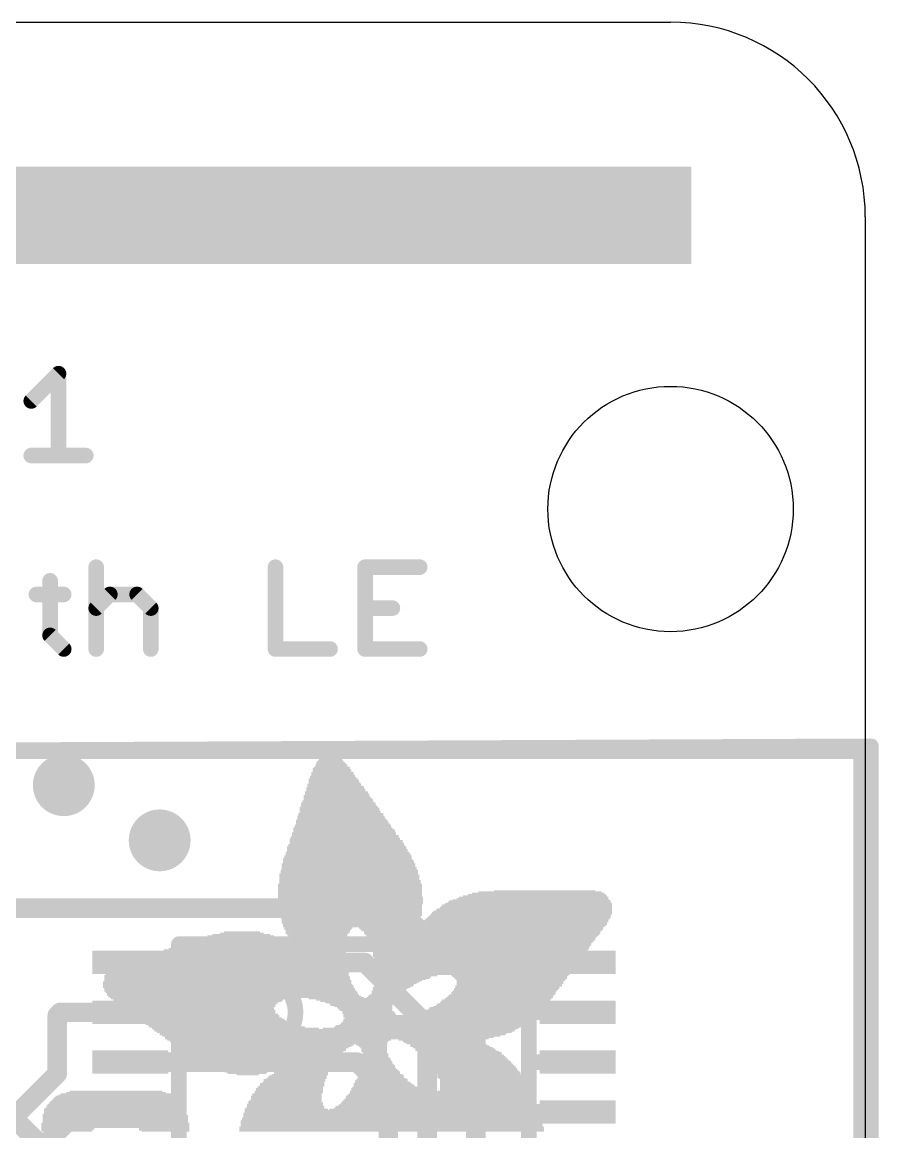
# Model space of a CAD drawing. Extents: x -0.1 to 28.1, y -0.3 to 29.2.
# Drawn here: x 16.94 to 28.12, y 14.74 to 29.21 of the extents above; entities that cross this region are included whole.
import ezdxf

# ---------------------------------------------------------------- set-up
doc = ezdxf.new("R2010")
doc.units = 0
for name, color, linetype in [('1', 12, 'CONTINUOUS'), ('16', 132, 'CONTINUOUS'), ('18', 110, 'CONTINUOUS'), ('20', 53, 'CONTINUOUS'), ('21', 40, 'CONTINUOUS'), ('22', 6, 'CONTINUOUS'), ('51', 253, 'CONTINUOUS')]:
    doc.layers.add(name, color=color, linetype=linetype)

# ---------------------------------------------------------------- blocks, each defined once
blk = doc.blocks.new('RECT')
blk.add_solid([(-0.5, -0.5), (0.5, -0.5), (-0.5, 0.5), (0.5, 0.5)])
blk = doc.blocks.new('ROUNDV')
at = {"const_width": 0.5}
blk.add_lwpolyline([(0, -0.25, 1), (0, 0.25, 1), (0, -0.25)], format="xyb", dxfattribs=at)

msp = doc.modelspace()

# ---------------------------------------------------------------- linework, layer by layer
at = {"layer": '1'}
for points, const_width in [([(24.4553, 26.691), (9.0096, 26.691)], 1.27), ([(15.753, 19.702), (27.888, 19.702)], 0.2032), ([(27.888, 19.702), (27.888, -0.028)], 0.2032), ([(14.097, 17.653), (21.844, 17.653)], 0.254), ([(21.844, 17.653), (22.86, 16.637)], 0.254), ([(18.3516, 16.9452), (21.4088, 16.9452)], 0.254), ([(21.4088, 16.9452), (22.225, 16.129)], 0.254), ([(22.86, 16.637), (22.86, 13.335)], 0.254), ([(17.399, 16.256), (17.4382, 16.2952)], 0.254), ([(17.399, 15.494), (17.399, 16.256)], 0.254), ([(17.4382, 16.2952), (18.3516, 16.2952)], 0.254), ([(22.225, 16.129), (22.225, 13.208)], 0.254), ([(18.3516, 15.6452), (21.3118, 15.6452)], 0.254), ([(21.3118, 15.6452), (21.717, 15.24)], 0.254), ([(16.3828, 14.4778), (17.399, 15.494)], 0.254), ([(21.717, 15.24), (21.717, 12.7)], 0.254), ([(16.6448, 13.9778), (17.653, 14.986)], 0.254), ([(17.653, 14.986), (18.3424, 14.986)], 0.254), ([(18.3424, 14.986), (18.3516, 14.9952)], 0.254)]:
    msp.add_lwpolyline(points, dxfattribs=dict(at, const_width=const_width))
for points, const_width in [([(24.4553, 26.3735, 1), (24.4553, 27.0085)], 0.635), ([(27.9388, 19.702, 1), (27.8372, 19.702)], 0.1016), ([(27.888, 19.6512, 1), (27.888, 19.7528)], 0.1016), ([(21.8889, 17.6979, 1), (21.7991, 17.6081)], 0.127), ([(21.844, 17.5895, 1), (21.844, 17.7165)], 0.127), ([(18.3516, 17.0087, 1), (18.3516, 16.8817)], 0.127), ([(21.4537, 16.9901, 1), (21.3639, 16.9003)], 0.127), ([(21.4088, 16.8817, 1), (21.4088, 17.0087)], 0.127), ([(22.9235, 16.637, 1), (22.7965, 16.637)], 0.127), ([(22.8151, 16.5921, 1), (22.9049, 16.6819)], 0.127), ([(17.4625, 16.256, 1), (17.3355, 16.256)], 0.127), ([(17.3541, 16.3009, 1), (17.4439, 16.2111)], 0.127), ([(17.4382, 16.3587, 1), (17.4382, 16.2317)], 0.127), ([(17.4831, 16.2503, 1), (17.3933, 16.3401)], 0.127), ([(18.3516, 16.2317, 1), (18.3516, 16.3587)], 0.127), ([(22.2885, 16.129, 1), (22.1615, 16.129)], 0.127), ([(22.1801, 16.0841, 1), (22.2699, 16.1739)], 0.127), ([(18.3516, 15.7087, 1), (18.3516, 15.5817)], 0.127), ([(21.3567, 15.6901, 1), (21.2669, 15.6003)], 0.127), ([(21.3118, 15.5817, 1), (21.3118, 15.7087)], 0.127), ([(17.3355, 15.494, 1), (17.4625, 15.494)], 0.127), ([(17.4439, 15.4491, 1), (17.3541, 15.5389)], 0.127), ([(21.7805, 15.24, 1), (21.6535, 15.24)], 0.127), ([(21.6721, 15.1951, 1), (21.7619, 15.2849)], 0.127), ([(17.653, 15.0495, 1), (17.653, 14.9225)], 0.127), ([(17.6979, 14.9411, 1), (17.6081, 15.0309)], 0.127), ([(18.2975, 15.0309, 1), (18.3873, 14.9411)], 0.127), ([(18.3965, 14.9503, 1), (18.3067, 15.0401)], 0.127), ([(18.3424, 14.9225, 1), (18.3424, 15.0495)], 0.127)]:
    msp.add_lwpolyline(points, format="xyb", dxfattribs=dict(at, const_width=const_width))
at = {"layer": '16'}
for points, const_width in [([(0, 19.638), (28.015, 19.765)], 0.2032), ([(28.015, 19.765), (28.015, -0.028)], 0.2032), ([(16.51, 15.24), (20.701, 11.049)], 0.254)]:
    msp.add_lwpolyline(points, dxfattribs=dict(at, const_width=const_width))
at = {"layer": '16', "const_width": 0.1016}
for points in [[(28.0658, 19.765, 1), (27.9642, 19.765)], [(28.0152, 19.7142, 1), (28.0148, 19.8158)]]:
    msp.add_lwpolyline(points, format="xyb", dxfattribs=at)
at = {"layer": '20'}
for p, q in [((2.54, 29.21), (25.4, 29.21)), ((27.94, 26.67), (27.94, 2.54))]:
    msp.add_line(p, q, dxfattribs=at)
msp.add_circle((25.4, 22.86), 1.6, dxfattribs=at)
msp.add_arc((25.4, 26.67), 2.54, 0, 90, dxfattribs=at)
at = {"layer": '21', "const_width": 0.2032}
for points in [[(17.06, 24.2694), (17.4159, 24.6253)], [(17.4159, 24.6253), (17.4159, 23.5576)], [(17.06, 23.5576), (17.7718, 23.5576)], [(17.9074, 22.1013), (17.9074, 21.0336)], [(20.2462, 22.1013), (20.2462, 21.0336)], [(22.1274, 22.1013), (21.4156, 22.1013)], [(21.4156, 22.1013), (21.4156, 21.0336)], [(17.3057, 21.9234), (17.3057, 21.2116)], [(17.1278, 21.7454), (17.4837, 21.7454)], [(17.9074, 21.5675), (18.0853, 21.7454)], [(18.0853, 21.7454), (18.4412, 21.7454)], [(18.4412, 21.7454), (18.6192, 21.5675)], [(18.6192, 21.5675), (18.6192, 21.0336)], [(21.4156, 21.5675), (21.7715, 21.5675)], [(17.3057, 21.2116), (17.4837, 21.0336)], [(20.2462, 21.0336), (20.958, 21.0336)], [(21.4156, 21.0336), (22.1274, 21.0336)], [(18.9866, 17.1848), (23.5522, 17.1848)]]:
    msp.add_lwpolyline(points, dxfattribs=at)
at = {"layer": '21'}
for points, const_width in [([(17.4667, 24.6253, 1), (17.3651, 24.6253)], 0.1016), ([(17.4518, 24.5894, 1), (17.38, 24.6612)], 0.1016), ([(17.0241, 24.3053, 1), (17.0959, 24.2335)], 0.1016), ([(17.06, 23.6084, 1), (17.06, 23.5068)], 0.1016), ([(17.3651, 23.5576, 1), (17.4667, 23.5576)], 0.1016), ([(17.7718, 23.5068, 1), (17.7718, 23.6084)], 0.1016), ([(17.9582, 22.1013, 1), (17.8566, 22.1013)], 0.1016), ([(20.297, 22.1013, 1), (20.1954, 22.1013)], 0.1016), ([(21.4156, 22.1521, 1), (21.4156, 22.0505)], 0.1016), ([(21.4664, 22.1013, 1), (21.3648, 22.1013)], 0.1016), ([(22.1274, 22.0505, 1), (22.1274, 22.1521)], 0.1016), ([(17.3565, 21.9234, 1), (17.2549, 21.9234)], 0.1016), ([(17.1278, 21.7962, 1), (17.1278, 21.6946)], 0.1016), ([(17.4837, 21.6946, 1), (17.4837, 21.7962)], 0.1016), ([(18.0853, 21.7962, 1), (18.0853, 21.6946)], 0.1016), ([(18.1212, 21.7095, 1), (18.0494, 21.7813)], 0.1016), ([(18.4772, 21.7813, 1), (18.4053, 21.7095)], 0.1016), ([(18.4412, 21.6946, 1), (18.4412, 21.7962)], 0.1016), ([(17.8715, 21.6034, 1), (17.9433, 21.5315)], 0.1016), ([(18.67, 21.5675, 1), (18.5684, 21.5675)], 0.1016), ([(18.5833, 21.5315, 1), (18.6551, 21.6034)], 0.1016), ([(21.4156, 21.6183, 1), (21.4156, 21.5167)], 0.1016), ([(21.7715, 21.5167, 1), (21.7715, 21.6183)], 0.1016), ([(17.3416, 21.2475, 1), (17.2698, 21.1756)], 0.1016), ([(17.2549, 21.2116, 1), (17.3565, 21.2116)], 0.1016), ([(20.2462, 21.0844, 1), (20.2462, 20.9828)], 0.1016), ([(20.958, 20.9828, 1), (20.958, 21.0844)], 0.1016), ([(21.4156, 21.0844, 1), (21.4156, 20.9828)], 0.1016), ([(22.1274, 20.9828, 1), (22.1274, 21.0844)], 0.1016), ([(17.4478, 20.9977, 1), (17.5196, 21.0695)], 0.1016), ([(17.8566, 21.0336, 1), (17.9582, 21.0336)], 0.1016), ([(18.5684, 21.0336, 1), (18.67, 21.0336)], 0.1016), ([(20.1954, 21.0336, 1), (20.297, 21.0336)], 0.1016), ([(21.3648, 21.0336, 1), (21.4664, 21.0336)], 0.1016), ([(18.9866, 17.2356, 1), (18.9866, 17.134)], 0.1016), ([(23.5522, 17.134, 1), (23.5522, 17.2356)], 0.1016), ([(20.0502, 15.8386, 1), (20.0502, 16.753, 1), (20.0502, 15.8386)], 0.2032)]:
    msp.add_lwpolyline(points, format="xyb", dxfattribs=dict(at, const_width=const_width))
at = {"layer": '51', "const_width": 0.2032}
for points in [[(18.9866, 17.1848), (18.9866, 12.1556)], [(23.5522, 12.1556), (23.5522, 17.1848)]]:
    msp.add_lwpolyline(points, dxfattribs=at)
at = {"layer": '51', "const_width": 0.1016}
for points in [[(19.0374, 17.1848, 1), (18.9358, 17.1848)], [(23.603, 17.1848, 1), (23.5014, 17.1848)]]:
    msp.add_lwpolyline(points, format="xyb", dxfattribs=at)

# ---------------------------------------------------------------- block references
at = {"layer": '1', "rotation": 270}
for p, xscale, yscale in [((25.0344, 26.691), 1.27, 1.27), ((18.3516, 16.9452), 0.3048, 0.9906), ((24.1872, 16.9452), 0.3048, 0.9906), ((18.3516, 16.2952), 0.3048, 0.9906), ((24.1872, 16.2952), 0.3048, 0.9906), ((18.3516, 15.6452), 0.3048, 0.9906), ((24.1872, 15.6452), 0.3048, 0.9906), ((18.3516, 14.9952), 0.3048, 0.9906), ((24.1872, 14.9952), 0.3048, 0.9906)]:
    msp.add_blockref('RECT', p, dxfattribs=dict(at, xscale=xscale, yscale=yscale))
at = {"layer": '18', "xscale": 0.8064, "yscale": 0.8064}
for p in [(17.4844, 19.257), (17.4844, 19.257), (18.7352, 18.538), (18.7352, 18.538)]:
    msp.add_blockref('ROUNDV', p, dxfattribs=at)
at = {"layer": '22', "rotation": 180}
for p, xscale, yscale in [((20.9654, 19.5558), 0.3688, 0.0168), ((20.9738, 19.539), 0.3856, 0.0167), ((20.9655, 19.5725), 0.3353, 0.0167), ((20.9654, 19.5893), 0.3018, 0.0168), ((20.9738, 19.6061), 0.218, 0.0168), ((20.9738, 19.6228), 0.1844, 0.0167), ((20.9906, 19.4217), 0.5532, 0.0168), ((20.9906, 19.4049), 0.5532, 0.0168), ((20.999, 19.3881), 0.5699, 0.0167), ((20.9738, 19.472), 0.4862, 0.0168), ((20.9822, 19.4552), 0.5029, 0.0168), ((20.9822, 19.4384), 0.5029, 0.0167), ((20.9822, 19.4887), 0.4694, 0.0167), ((20.9739, 19.5223), 0.4191, 0.0168), ((20.9739, 19.5055), 0.4191, 0.0168), ((21.0158, 19.2708), 0.7041, 0.0168), ((21.0158, 19.254), 0.7041, 0.0167), ((21.0073, 19.3211), 0.6538, 0.0168), ((21.0073, 19.3043), 0.6538, 0.0167), ((21.0157, 19.2876), 0.6706, 0.0168), ((20.999, 19.3379), 0.6371, 0.0168), ((20.9906, 19.3714), 0.5867, 0.0168), ((20.999, 19.3546), 0.6035, 0.0167), ((21.0409, 19.1199), 0.8549, 0.0167), ((21.0493, 19.1032), 0.8717, 0.0168), ((21.0492, 19.1367), 0.8382, 0.0168), ((21.0409, 19.1702), 0.8215, 0.0168), ((21.0409, 19.1534), 0.8215, 0.0167), ((21.0241, 19.2205), 0.7544, 0.0168), ((21.0325, 19.2037), 0.7712, 0.0167), ((21.0325, 19.187), 0.7712, 0.0168), ((21.0325, 19.2373), 0.7376, 0.0168), ((21.0744, 18.969), 1.0226, 0.0167), ((21.0828, 18.9523), 1.0394, 0.0168), ((21.0744, 18.9858), 0.989, 0.0168), ((21.0661, 19.0193), 0.9723, 0.0167), ((21.0661, 19.0026), 0.9723, 0.0168), ((21.0576, 19.0529), 0.922, 0.0168), ((21.066, 19.0361), 0.9388, 0.0168), ((21.066, 19.0696), 0.9052, 0.0167), ((21.0577, 19.0864), 0.8885, 0.0168), ((21.0996, 18.8517), 1.1399, 0.0168), ((21.0996, 18.8349), 1.1399, 0.0167), ((21.108, 18.8182), 1.1567, 0.0168), ((21.0995, 18.8852), 1.1064, 0.0167), ((21.0995, 18.8685), 1.1064, 0.0168), ((21.0828, 18.9355), 1.0394, 0.0167), ((21.0912, 18.9188), 1.0561, 0.0168), ((21.0912, 18.902), 1.0561, 0.0168), ((21.1247, 18.7009), 1.2908, 0.0167), ((21.1331, 18.6841), 1.3076, 0.0168), ((21.1415, 18.6673), 1.3243, 0.0168), ((21.1247, 18.7343), 1.2573, 0.0167), ((21.1247, 18.7176), 1.2573, 0.0168), ((21.1079, 18.8014), 1.1902, 0.0168), ((21.1163, 18.7846), 1.207, 0.0167), ((21.1163, 18.7679), 1.207, 0.0168), ((21.1247, 18.7511), 1.2238, 0.0168), ((21.1666, 18.5332), 1.4752, 0.0168), ((21.1499, 18.55), 1.4417, 0.0167), ((21.1498, 18.5835), 1.4082, 0.0168), ((21.1582, 18.5667), 1.425, 0.0168), ((21.1582, 18.6003), 1.3914, 0.0167), ((21.1415, 18.6338), 1.3579, 0.0168), ((21.1415, 18.617), 1.3579, 0.0168), ((21.1415, 18.6506), 1.3243, 0.0167), ((21.1834, 18.3823), 1.6093, 0.0168), ((21.175, 18.4494), 1.5591, 0.0168), ((21.175, 18.4326), 1.5591, 0.0168), ((21.1834, 18.4159), 1.5759, 0.0167), ((21.1834, 18.3991), 1.5759, 0.0168), ((21.1666, 18.4829), 1.5088, 0.0168), ((21.175, 18.4662), 1.5255, 0.0167), ((21.1666, 18.5165), 1.4752, 0.0167), ((21.175, 18.4997), 1.492, 0.0168), ((21.2001, 18.2315), 1.7434, 0.0167), ((21.1834, 18.2985), 1.6764, 0.0168), ((21.1918, 18.2818), 1.6931, 0.0167), ((21.2002, 18.265), 1.7099, 0.0168), ((21.2002, 18.2482), 1.7099, 0.0168), ((21.1918, 18.332), 1.6597, 0.0168), ((21.1918, 18.3153), 1.6597, 0.0167), ((21.1918, 18.3656), 1.6261, 0.0167), ((21.1918, 18.3488), 1.6261, 0.0168), ((21.2002, 18.0974), 1.8105, 0.0167), ((21.2085, 18.1476), 1.7938, 0.0168), ((21.2085, 18.1309), 1.7938, 0.0167), ((21.2085, 18.1141), 1.7938, 0.0168), ((21.2001, 18.2147), 1.7434, 0.0168), ((21.2001, 18.1979), 1.7434, 0.0168), ((21.2085, 18.1812), 1.7602, 0.0167), ((21.2085, 18.1644), 1.7602, 0.0168), ((21.2169, 17.9632), 1.8776, 0.0168), ((21.2169, 17.9465), 1.8776, 0.0167), ((21.2085, 18.0806), 1.8272, 0.0168), ((21.2085, 18.0638), 1.8272, 0.0168), ((21.2085, 18.0471), 1.8272, 0.0167), ((21.2085, 18.0303), 1.8272, 0.0168), ((21.2169, 18.0135), 1.844, 0.0168), ((21.2169, 17.9968), 1.844, 0.0167), ((21.2169, 17.98), 1.844, 0.0168), ((21.2169, 17.9297), 1.8776, 0.0168), ((21.2169, 17.9129), 1.8776, 0.0168), ((21.2169, 17.8962), 1.8776, 0.0167), ((21.2169, 17.8794), 1.8776, 0.0168), ((21.2169, 17.8627), 1.8776, 0.0167), ((21.2169, 17.8459), 1.8776, 0.0168), ((21.2169, 17.8291), 1.8776, 0.0168), ((21.2169, 17.8124), 1.8776, 0.0167), ((21.2253, 17.7956), 1.8943, 0.0168), ((23.6141, 17.7956), 1.9446, 0.0168), ((23.6309, 17.8124), 1.8776, 0.0167), ((23.6561, 17.8291), 1.7937, 0.0168), ((23.6729, 17.8459), 1.7267, 0.0168), ((23.698, 17.8627), 1.6093, 0.0167), ((23.7567, 17.8794), 1.3243, 0.0168), ((21.2169, 17.695), 1.8776, 0.0168), ((21.2169, 17.6783), 1.8776, 0.0167), ((21.2253, 17.7788), 1.8943, 0.0168), ((21.2253, 17.7621), 1.8943, 0.0167), ((21.2253, 17.7453), 1.8943, 0.0168), ((21.2253, 17.7285), 1.8943, 0.0168), ((21.2253, 17.7118), 1.8943, 0.0167), ((21.2253, 17.6615), 1.8608, 0.0168), ((23.5136, 17.6615), 2.2463, 0.0168), ((23.5219, 17.6783), 2.2296, 0.0167), ((23.5303, 17.695), 2.2128, 0.0168), ((23.5471, 17.7118), 2.1793, 0.0167), ((23.5555, 17.7285), 2.1291, 0.0168), ((23.5639, 17.7453), 2.1123, 0.0168), ((23.5806, 17.7621), 2.0452, 0.0167), ((23.5974, 17.7788), 1.9781, 0.0168), ((21.2253, 17.6447), 1.8608, 0.0168), ((21.2253, 17.628), 1.8608, 0.0167), ((21.2253, 17.6112), 1.8608, 0.0168), ((21.2253, 17.5944), 1.8608, 0.0168), ((21.2253, 17.5777), 1.8608, 0.0167), ((21.2253, 17.5609), 1.8608, 0.0168), ((21.2253, 17.5441), 1.8273, 0.0168), ((21.2253, 17.5274), 1.8273, 0.0167), ((21.2337, 17.5106), 1.8105, 0.0168), ((23.4046, 17.5106), 2.3972, 0.0168), ((23.4214, 17.5274), 2.3973, 0.0167), ((23.4298, 17.5441), 2.3805, 0.0168), ((23.4382, 17.5609), 2.3637, 0.0168), ((23.4549, 17.5777), 2.3637, 0.0167), ((23.4633, 17.5944), 2.3469, 0.0168), ((23.4716, 17.6112), 2.3302, 0.0168), ((23.4884, 17.628), 2.2966, 0.0167), ((23.4968, 17.6447), 2.2799, 0.0168), ((21.2253, 17.4938), 1.7937, 0.0168), ((21.2253, 17.4771), 1.7937, 0.0167), ((21.2253, 17.4603), 1.7937, 0.0168), ((21.2253, 17.4436), 1.7602, 0.0167), ((21.2253, 17.4268), 1.7602, 0.0168), ((21.2253, 17.41), 1.7602, 0.0168), ((20.8062, 17.3933), 0.8885, 0.0167), ((20.7978, 17.3765), 0.8717, 0.0168), ((21.7198, 17.3933), 0.7712, 0.0167), ((21.7198, 17.3765), 0.7376, 0.0168), ((23.3124, 17.3765), 2.414, 0.0168), ((23.3208, 17.3933), 2.3973, 0.0167), ((23.3292, 17.41), 2.4141, 0.0168), ((23.3627, 17.4436), 2.414, 0.0167), ((23.3543, 17.4268), 2.3972, 0.0168), ((23.3711, 17.4603), 2.3973, 0.0168), ((23.3878, 17.4938), 2.3972, 0.0168), ((23.3878, 17.4771), 2.3972, 0.0167), ((19.7501, 17.2256), 1.1903, 0.0168), ((19.7584, 17.2424), 1.14, 0.0168), ((19.7752, 17.2592), 1.0394, 0.0167), ((19.7836, 17.2759), 0.922, 0.0168), ((19.7919, 17.2927), 0.8717, 0.0167), ((19.8003, 17.3094), 0.7544, 0.0168), ((19.8087, 17.3262), 0.57, 0.0168), ((19.8087, 17.343), 0.4694, 0.0167), ((20.7978, 17.3597), 0.8382, 0.0168), ((20.7978, 17.343), 0.8382, 0.0167), ((20.7894, 17.3262), 0.8214, 0.0168), ((20.7894, 17.3094), 0.788, 0.0168), ((20.7978, 17.2927), 0.7712, 0.0167), ((20.7978, 17.2759), 0.7712, 0.0168), ((20.8062, 17.2592), 0.7544, 0.0167), ((20.8062, 17.2424), 0.7209, 0.0168), ((20.8062, 17.2256), 0.7209, 0.0168), ((21.7282, 17.3597), 0.7208, 0.0168), ((22.9436, 17.3262), 3.0846, 0.0168), ((21.7366, 17.343), 0.6705, 0.0167), ((22.9436, 17.3094), 3.051, 0.0168), ((22.9352, 17.2759), 3.0008, 0.0168), ((22.9436, 17.2927), 3.0175, 0.0167), ((22.9352, 17.2592), 2.9672, 0.0167), ((22.9352, 17.2424), 2.9672, 0.0168), ((22.9352, 17.2256), 2.9337, 0.0168), ((23.2873, 17.343), 2.3973, 0.0167), ((23.304, 17.3597), 2.3972, 0.0168), ((19.9261, 17.0747), 2.4811, 0.0168), ((19.6327, 17.0915), 1.8273, 0.0168), ((19.9764, 17.1083), 2.3805, 0.0167), ((19.6746, 17.125), 1.6428, 0.0168), ((19.683, 17.1418), 1.5926, 0.0168), ((19.6998, 17.1586), 1.5255, 0.0167), ((19.7165, 17.1753), 1.425, 0.0168), ((19.7249, 17.1921), 1.3746, 0.0168), ((19.7416, 17.2089), 1.2741, 0.0167), ((20.8146, 17.2089), 0.7041, 0.0167), ((20.823, 17.1921), 0.6873, 0.0168), ((20.823, 17.1753), 0.6873, 0.0168), ((20.8313, 17.1586), 0.6706, 0.0167), ((20.8397, 17.1418), 0.6538, 0.0168), ((20.8481, 17.125), 0.637, 0.0168), ((20.8649, 17.0915), 0.6035, 0.0168), ((22.9268, 17.2089), 2.917, 0.0167), ((22.9268, 17.1921), 2.8834, 0.0168), ((22.9268, 17.1753), 2.8834, 0.0168), ((22.9184, 17.1418), 2.8331, 0.0168), ((22.9184, 17.125), 2.8331, 0.0168), ((22.9269, 17.1586), 2.8499, 0.0167), ((22.9101, 17.1083), 2.8163, 0.0167), ((22.9101, 17.0915), 2.7829, 0.0168), ((22.9017, 17.0747), 2.7661, 0.0168), ((19.7165, 16.9406), 2.9002, 0.0168), ((19.7416, 16.9574), 2.8499, 0.0168), ((19.7668, 16.9742), 2.7996, 0.0167), ((19.8004, 16.9909), 2.7325, 0.0168), ((19.8171, 17.0077), 2.699, 0.0168), ((19.8506, 17.0245), 2.632, 0.0167), ((19.8842, 17.0412), 2.5649, 0.0168), ((19.9009, 17.058), 2.5314, 0.0167), ((22.9017, 17.058), 2.7661, 0.0167), ((22.8933, 17.0412), 2.7493, 0.0168), ((22.8933, 17.0245), 2.7493, 0.0167), ((22.8681, 16.9574), 2.6655, 0.0168), ((22.8849, 17.0077), 2.699, 0.0168), ((22.8849, 16.9909), 2.699, 0.0168), ((22.8765, 16.9742), 2.6822, 0.0167), ((22.8766, 16.9406), 2.6487, 0.0168), ((19.6159, 16.7898), 3.1684, 0.0167), ((19.616, 16.8233), 3.1349, 0.0168), ((19.6243, 16.8065), 3.1516, 0.0168), ((19.6243, 16.8401), 3.1181, 0.0167), ((19.6327, 16.8568), 3.1014, 0.0168), ((19.6495, 16.8736), 3.0679, 0.0167), ((19.6663, 16.8903), 3.0343, 0.0168), ((19.6662, 16.9071), 3.0008, 0.0168), ((19.6913, 16.9239), 2.9505, 0.0167), ((22.8681, 16.9239), 2.6319, 0.0167), ((22.8346, 16.8401), 2.5649, 0.0167), ((22.8178, 16.8065), 2.5313, 0.0168), ((22.8178, 16.7898), 2.5313, 0.0167), ((22.8514, 16.8903), 2.5984, 0.0168), ((22.8514, 16.8736), 2.5984, 0.0167), ((22.843, 16.8568), 2.5816, 0.0168), ((22.8598, 16.9071), 2.6151, 0.0168), ((22.8263, 16.8233), 2.5481, 0.0168), ((19.6159, 16.6892), 3.2354, 0.0167), ((19.6159, 16.6724), 3.2354, 0.0168), ((19.6243, 16.6556), 3.2522, 0.0168), ((19.6327, 16.6389), 3.269, 0.0167), ((19.6075, 16.773), 3.1851, 0.0168), ((19.616, 16.7562), 3.2019, 0.0168), ((19.616, 16.7395), 3.2019, 0.0167), ((19.616, 16.7227), 3.2019, 0.0168), ((19.6243, 16.7059), 3.2186, 0.0168), ((21.812, 16.6724), 0.5532, 0.0168), ((21.7952, 16.6556), 0.5197, 0.0168), ((21.7869, 16.6389), 0.5029, 0.0167), ((21.9545, 16.773), 0.8046, 0.0168), ((21.9126, 16.7562), 0.7208, 0.0168), ((21.8791, 16.7227), 0.6538, 0.0168), ((21.9043, 16.7395), 0.7041, 0.0167), ((21.854, 16.7059), 0.6035, 0.0168), ((21.8372, 16.6892), 0.5699, 0.0167), ((23.304, 16.773), 1.5256, 0.0168), ((23.3208, 16.7562), 1.4585, 0.0168), ((23.3208, 16.7395), 1.4585, 0.0167), ((23.2872, 16.6389), 1.3914, 0.0167), ((23.3208, 16.7227), 1.4249, 0.0168), ((23.3124, 16.7059), 1.4082, 0.0168), ((23.304, 16.6892), 1.3914, 0.0167), ((23.304, 16.6724), 1.3914, 0.0168), ((23.2956, 16.6556), 1.3746, 0.0168), ((19.6327, 16.6221), 3.269, 0.0168), ((19.6495, 16.6054), 3.2689, 0.0167), ((19.6495, 16.5886), 3.2689, 0.0168), ((19.6578, 16.5718), 3.2857, 0.0168), ((19.6746, 16.5551), 3.2858, 0.0167), ((19.6913, 16.5215), 3.2857, 0.0168), ((19.683, 16.5383), 3.269, 0.0168), ((19.7166, 16.5048), 3.3025, 0.0167), ((21.6528, 16.5048), 0.4023, 0.0167), ((21.6695, 16.5215), 0.4024, 0.0168), ((21.7115, 16.5718), 0.4191, 0.0168), ((21.7031, 16.5551), 0.4023, 0.0167), ((21.7031, 16.5383), 0.4023, 0.0168), ((21.7617, 16.6221), 0.4862, 0.0168), ((21.7449, 16.6054), 0.4527, 0.0167), ((21.7366, 16.5886), 0.4359, 0.0168), ((23.1783, 16.5048), 1.3747, 0.0167), ((23.1951, 16.5215), 1.3747, 0.0168), ((23.2202, 16.5551), 1.3579, 0.0167), ((23.2202, 16.5383), 1.3579, 0.0168), ((23.237, 16.5718), 1.3579, 0.0168), ((23.2621, 16.6054), 1.3746, 0.0167), ((23.2538, 16.5886), 1.3579, 0.0168), ((23.2705, 16.6221), 1.3579, 0.0168), ((19.7416, 16.488), 3.3193, 0.0168), ((19.2639, 16.4712), 2.3302, 0.0168), ((19.2387, 16.4545), 2.2129, 0.0167), ((19.2387, 16.4377), 2.1793, 0.0168), ((19.2219, 16.421), 2.1123, 0.0167), ((19.2304, 16.4042), 2.0619, 0.0168), ((19.2304, 16.3874), 2.0285, 0.0168), ((19.2387, 16.3707), 2.0117, 0.0167), ((19.2471, 16.3539), 1.9614, 0.0168), ((21.2504, 16.4712), 1.14, 0.0168), ((21.3007, 16.4545), 1.0394, 0.0167), ((21.3175, 16.4377), 0.9723, 0.0168), ((21.351, 16.421), 0.9052, 0.0167), ((21.3678, 16.4042), 0.8382, 0.0168), ((21.3678, 16.3874), 0.8047, 0.0168), ((21.3929, 16.3707), 0.7544, 0.0167), ((21.4097, 16.3539), 0.7209, 0.0168), ((21.6443, 16.488), 0.4191, 0.0168), ((23.0023, 16.3539), 1.4919, 0.0168), ((23.0358, 16.3707), 1.4585, 0.0167), ((23.061, 16.3874), 1.4417, 0.0168), ((23.0693, 16.4042), 1.425, 0.0168), ((23.0945, 16.421), 1.4081, 0.0167), ((23.1196, 16.4377), 1.425, 0.0168), ((23.128, 16.4545), 1.4082, 0.0167), ((23.1531, 16.4712), 1.3914, 0.0168), ((23.1699, 16.488), 1.3914, 0.0168), ((19.2555, 16.3371), 1.9446, 0.0168), ((19.2722, 16.3204), 1.9447, 0.0167), ((19.289, 16.3036), 1.9111, 0.0168), ((19.2974, 16.2868), 1.8944, 0.0168), ((19.3225, 16.2701), 1.9111, 0.0167), ((19.3477, 16.2533), 1.8944, 0.0168), ((19.3561, 16.2365), 1.8776, 0.0168), ((19.3896, 16.2198), 1.8776, 0.0167), ((19.4148, 16.203), 1.8943, 0.0168), ((21.4181, 16.3371), 0.7041, 0.0168), ((21.4265, 16.3204), 0.6873, 0.0167), ((21.4516, 16.3036), 0.6706, 0.0168), ((21.46, 16.2868), 0.6873, 0.0168), ((22.3904, 16.2533), 2.5146, 0.0168), ((22.382, 16.2365), 2.4978, 0.0168), ((21.4768, 16.2701), 0.6873, 0.0167), ((22.3569, 16.203), 2.4475, 0.0168), ((22.3736, 16.2198), 2.4476, 0.0167), ((22.8514, 16.2701), 1.6261, 0.0167), ((22.8933, 16.2868), 1.5758, 0.0168), ((22.9184, 16.3036), 1.5591, 0.0168), ((22.952, 16.3204), 1.5255, 0.0167), ((22.9855, 16.3371), 1.492, 0.0168), ((19.4316, 16.1863), 1.8943, 0.0167), ((19.4734, 16.1695), 1.9111, 0.0168), ((19.5154, 16.1527), 1.9279, 0.0168), ((19.5321, 16.136), 1.9614, 0.0167), ((19.5824, 16.1192), 1.995, 0.0168), ((19.6159, 16.1024), 2.0284, 0.0168), ((19.7248, 16.0857), 2.1793, 0.0167), ((21.0157, 16.0689), 4.7274, 0.0168), ((22.1389, 16.0857), 2.5482, 0.0167), ((22.2311, 16.1024), 2.4308, 0.0168), ((22.2479, 16.1192), 2.4308, 0.0168), ((22.2898, 16.136), 2.414, 0.0167), ((22.3066, 16.1527), 2.4141, 0.0168), ((22.3317, 16.1695), 2.4308, 0.0168), ((22.3484, 16.1863), 2.4307, 0.0167), ((21.0158, 16.0521), 4.6939, 0.0168), ((21.0157, 16.0354), 4.6268, 0.0167), ((20.999, 16.0186), 4.5263, 0.0168), ((20.9906, 16.0019), 4.5095, 0.0167), ((20.9738, 15.9851), 4.409, 0.0168), ((20.9487, 15.9683), 4.2916, 0.0168), ((20.9152, 15.9516), 4.2245, 0.0167), ((20.2949, 15.9348), 2.9169, 0.0168), ((20.2949, 15.918), 2.8499, 0.0168), ((22.3317, 15.9348), 0.9556, 0.0168), ((22.3987, 15.918), 0.9891, 0.0168), ((20.2949, 15.9013), 2.8163, 0.0167), ((20.3033, 15.8845), 2.7995, 0.0168), ((20.1021, 15.8677), 2.3302, 0.0168), ((20.0937, 15.851), 2.2799, 0.0167), ((20.0937, 15.8342), 2.2128, 0.0168), ((20.0853, 15.8174), 2.1626, 0.0168), ((20.0937, 15.8007), 2.1458, 0.0167), ((20.0937, 15.7839), 2.0788, 0.0168), ((21.5019, 15.8677), 0.4023, 0.0168), ((21.5186, 15.851), 0.3688, 0.0167), ((21.527, 15.8342), 0.352, 0.0168), ((21.5354, 15.8174), 0.3352, 0.0168), ((21.5354, 15.8007), 0.3352, 0.0167), ((21.5354, 15.7839), 0.3352, 0.0168), ((22.4155, 15.9013), 0.989, 0.0167), ((22.4658, 15.8845), 1.0226, 0.0168), ((22.5077, 15.8677), 1.0058, 0.0168), ((22.5245, 15.851), 1.0394, 0.0167), ((22.558, 15.8342), 1.0394, 0.0168), ((22.5915, 15.8174), 1.0394, 0.0168), ((22.5999, 15.8007), 1.0562, 0.0167), ((22.6334, 15.7839), 1.0561, 0.0168), ((20.1021, 15.7672), 2.0284, 0.0167), ((20.1021, 15.7504), 2.0284, 0.0168), ((20.1021, 15.7336), 1.9614, 0.0168), ((20.1105, 15.7169), 1.9111, 0.0167), ((20.1105, 15.7001), 1.9111, 0.0168), ((20.1188, 15.6833), 1.8608, 0.0168), ((20.1356, 15.6666), 1.7938, 0.0167), ((20.1356, 15.6498), 1.7938, 0.0168), ((20.1524, 15.633), 1.7267, 0.0168), ((21.569, 15.6498), 0.4023, 0.0168), ((21.569, 15.633), 0.4023, 0.0168), ((21.5437, 15.7672), 0.3185, 0.0167), ((21.5689, 15.6833), 0.3688, 0.0168), ((21.5689, 15.6666), 0.3688, 0.0167), ((21.5522, 15.7504), 0.3353, 0.0168), ((21.5522, 15.7336), 0.3353, 0.0168), ((21.5522, 15.7169), 0.3353, 0.0167), ((21.5606, 15.7001), 0.3521, 0.0168), ((22.6586, 15.7672), 1.0729, 0.0167), ((22.6669, 15.7504), 1.0561, 0.0168), ((22.6922, 15.7336), 1.0729, 0.0168), ((22.7089, 15.7169), 1.0729, 0.0167), ((22.7257, 15.7001), 1.0729, 0.0168), ((22.7425, 15.6833), 1.0729, 0.0168), ((22.7675, 15.6498), 1.0897, 0.0168), ((22.7592, 15.6666), 1.0729, 0.0167), ((22.7927, 15.633), 1.0728, 0.0168), ((20.1608, 15.6163), 1.6764, 0.0167), ((20.1608, 15.5995), 1.6429, 0.0168), ((20.1859, 15.5828), 1.5926, 0.0167), ((19.8674, 15.566), 0.855, 0.0168), ((19.8758, 15.5492), 0.8047, 0.0168), ((19.8674, 15.5325), 0.6873, 0.0167), ((19.8674, 15.5157), 0.5532, 0.0168), ((19.8758, 15.4989), 0.5029, 0.0168), ((19.8842, 15.4822), 0.2849, 0.0167), ((20.5631, 15.4822), 0.7376, 0.0167), ((20.5799, 15.5157), 0.7041, 0.0168), ((20.5799, 15.4989), 0.7041, 0.0168), ((20.605, 15.5325), 0.6874, 0.0167), ((20.6302, 15.5492), 0.6705, 0.0168), ((20.6385, 15.566), 0.6538, 0.0168), ((21.6192, 15.4822), 0.57, 0.0167), ((21.6025, 15.5157), 0.5365, 0.0168), ((21.6025, 15.4989), 0.5365, 0.0168), ((21.5857, 15.566), 0.4694, 0.0168), ((21.5941, 15.5492), 0.4862, 0.0168), ((21.6025, 15.5325), 0.5029, 0.0167), ((21.5857, 15.5995), 0.4358, 0.0168), ((21.5857, 15.5828), 0.4358, 0.0167), ((21.5774, 15.6163), 0.4191, 0.0167), ((22.8178, 15.5995), 1.0897, 0.0168), ((22.8095, 15.6163), 1.0729, 0.0167), ((22.8346, 15.5828), 1.0896, 0.0167), ((22.8514, 15.566), 1.0897, 0.0168), ((22.8514, 15.5492), 1.0897, 0.0168), ((22.8681, 15.5325), 1.0897, 0.0167), ((22.8849, 15.5157), 1.0896, 0.0168), ((22.8933, 15.4989), 1.1064, 0.0168), ((22.9017, 15.4822), 1.0897, 0.0167), ((20.4625, 15.3648), 0.8382, 0.0168), ((20.4625, 15.3481), 0.8382, 0.0167), ((20.4793, 15.3816), 0.8047, 0.0167), ((20.4961, 15.4151), 0.8047, 0.0168), ((20.4961, 15.3983), 0.8047, 0.0168), ((20.5212, 15.4319), 0.7879, 0.0167), ((20.5296, 15.4486), 0.7711, 0.0168), ((20.538, 15.4654), 0.7543, 0.0168), ((21.6444, 15.3648), 0.7544, 0.0168), ((21.6612, 15.3481), 0.7879, 0.0167), ((21.6276, 15.3983), 0.6874, 0.0168), ((21.6443, 15.3816), 0.7209, 0.0167), ((21.636, 15.4151), 0.6706, 0.0168), ((21.636, 15.4319), 0.637, 0.0167), ((21.6193, 15.4654), 0.6035, 0.0168), ((21.6193, 15.4486), 0.6035, 0.0168), ((22.9184, 15.4486), 1.1232, 0.0168), ((22.9101, 15.4654), 1.1065, 0.0168), ((22.9268, 15.4319), 1.1064, 0.0167), ((22.9436, 15.4151), 1.1064, 0.0168), ((22.9436, 15.3983), 1.1064, 0.0168), ((22.952, 15.3816), 1.1232, 0.0167), ((22.9604, 15.3648), 1.1399, 0.0168), ((22.9604, 15.3481), 1.1399, 0.0167), ((18.1575, 15.1972), 1.5591, 0.0167), ((18.1659, 15.2139), 1.5087, 0.0168), ((18.1659, 15.2307), 1.4417, 0.0168), ((18.1658, 15.2475), 1.3076, 0.0167), ((18.1658, 15.2642), 1.207, 0.0168), ((20.3871, 15.1972), 0.922, 0.0167), ((20.3955, 15.2307), 0.9053, 0.0168), ((20.3955, 15.2139), 0.9053, 0.0168), ((20.4206, 15.2642), 0.8885, 0.0168), ((20.4206, 15.2475), 0.8885, 0.0167), ((20.429, 15.2978), 0.8717, 0.0167), ((20.429, 15.281), 0.8717, 0.0168), ((20.4374, 15.3145), 0.8549, 0.0168), ((20.4541, 15.3313), 0.855, 0.0168), ((22.382, 15.1972), 2.4308, 0.0167), ((22.3904, 15.2139), 2.414, 0.0168), ((22.3987, 15.2307), 2.3973, 0.0168), ((21.7282, 15.2475), 1.0226, 0.0167), ((21.7115, 15.2642), 0.9891, 0.0168), ((21.6778, 15.2978), 0.8885, 0.0167), ((21.6946, 15.281), 0.9221, 0.0168), ((21.6779, 15.3145), 0.855, 0.0168), ((21.6695, 15.3313), 0.8046, 0.0168), ((22.9604, 15.2475), 1.2405, 0.0167), ((22.9687, 15.2642), 1.2238, 0.0168), ((22.9771, 15.281), 1.1734, 0.0168), ((22.9688, 15.3313), 1.1567, 0.0168), ((22.9688, 15.3145), 1.1567, 0.0168), ((22.9688, 15.2978), 1.1567, 0.0167), ((18.1575, 15.0463), 1.8273, 0.0168), ((18.1575, 15.0798), 1.7937, 0.0168), ((18.1575, 15.0631), 1.7937, 0.0167), ((18.1575, 15.0966), 1.7603, 0.0168), ((18.1575, 15.1134), 1.7267, 0.0167), ((18.1575, 15.1301), 1.6931, 0.0168), ((18.1575, 15.1469), 1.6597, 0.0168), ((18.1575, 15.1637), 1.6261, 0.0167), ((18.1575, 15.1804), 1.5925, 0.0168), ((20.3703, 15.0463), 1.0226, 0.0168), ((20.3703, 15.0966), 0.989, 0.0168), ((20.3703, 15.0798), 0.989, 0.0168), ((20.3787, 15.0631), 1.0058, 0.0167), ((20.3703, 15.1301), 0.9556, 0.0168), ((20.3787, 15.1134), 0.9723, 0.0167), ((20.3787, 15.1469), 0.9388, 0.0168), ((20.3871, 15.1804), 0.922, 0.0168), ((20.3871, 15.1637), 0.922, 0.0167), ((22.3317, 15.0463), 2.632, 0.0168), ((22.3401, 15.0631), 2.6152, 0.0167), ((22.3569, 15.0798), 2.5817, 0.0168), ((22.3652, 15.0966), 2.5649, 0.0168), ((22.3652, 15.1134), 2.5314, 0.0167), ((22.3736, 15.1301), 2.5146, 0.0168), ((22.382, 15.1469), 2.4978, 0.0168), ((22.3819, 15.1637), 2.4643, 0.0167), ((22.3904, 15.1804), 2.4475, 0.0168), ((18.1491, 14.9625), 1.8776, 0.0167), ((18.1575, 14.9457), 1.8943, 0.0168), ((18.1575, 14.929), 1.8943, 0.0167), ((18.1575, 14.9122), 1.8943, 0.0168), ((18.1575, 15.0295), 1.8608, 0.0168), ((18.1575, 15.0128), 1.8608, 0.0167), ((18.1575, 14.996), 1.8608, 0.0168), ((18.1575, 14.9792), 1.8608, 0.0168), ((21.7534, 14.9122), 3.8893, 0.0168), ((21.7534, 14.9792), 3.8557, 0.0168), ((21.7534, 14.9625), 3.8557, 0.0167), ((21.7618, 14.9457), 3.8725, 0.0168), ((21.7618, 14.929), 3.8725, 0.0167), ((20.3871, 15.0295), 1.0897, 0.0168), ((21.7533, 15.0128), 3.8222, 0.0167), ((21.7617, 14.996), 3.839, 0.0168), ((22.3066, 15.0295), 2.7157, 0.0168), ((18.1575, 14.8451), 1.9279, 0.0168), ((18.1575, 14.8284), 1.9279, 0.0167), ((18.1575, 14.8116), 1.9279, 0.0168), ((18.1575, 14.7948), 1.9279, 0.0168), ((17.5372, 14.7781), 0.6873, 0.0167), ((17.5288, 14.7613), 0.6706, 0.0168), ((18.1575, 14.8954), 1.8943, 0.0168), ((18.1575, 14.8787), 1.8943, 0.0167), ((18.1575, 14.8619), 1.8943, 0.0168), ((18.7945, 14.7781), 0.6538, 0.0167), ((18.7945, 14.7613), 0.6538, 0.0168), ((20.7308, 14.7948), 1.9111, 0.0168), ((20.7308, 14.7781), 1.9111, 0.0167), ((20.7308, 14.7613), 1.9111, 0.0168), ((20.7307, 14.8787), 1.8776, 0.0167), ((20.7307, 14.8619), 1.8776, 0.0168), ((20.7307, 14.8451), 1.8776, 0.0168), ((20.7307, 14.8284), 1.8776, 0.0167), ((20.7391, 14.8116), 1.8944, 0.0168), ((21.7534, 14.8954), 3.8893, 0.0168), ((22.7005, 14.8787), 2.0284, 0.0167), ((22.7005, 14.8619), 2.0284, 0.0168), ((22.7089, 14.8451), 2.0452, 0.0168), ((22.7172, 14.8284), 2.0285, 0.0167), ((22.7172, 14.8116), 2.0285, 0.0168), ((22.7256, 14.7948), 2.0452, 0.0168), ((22.7256, 14.7781), 2.0452, 0.0167), ((22.734, 14.7613), 2.0284, 0.0168), ((17.5204, 14.7446), 0.6538, 0.0167), ((18.8113, 14.7446), 0.6203, 0.0167), ((20.7308, 14.7446), 1.9111, 0.0167), ((22.734, 14.7446), 2.0284, 0.0167)]:
    msp.add_blockref('RECT', p, dxfattribs=dict(at, xscale=xscale, yscale=yscale))
at = {"layer": '51', "xscale": 0.2032, "yscale": 0.8382, "rotation": 270}
for p in [(18.5675, 16.9452), (23.9713, 16.9452), (18.5675, 16.2952), (23.9713, 16.2952), (18.5675, 15.6452), (23.9713, 15.6452), (18.5675, 14.9952), (23.9713, 14.9952)]:
    msp.add_blockref('RECT', p, dxfattribs=at)

doc.saveas('drawing.dxf')
